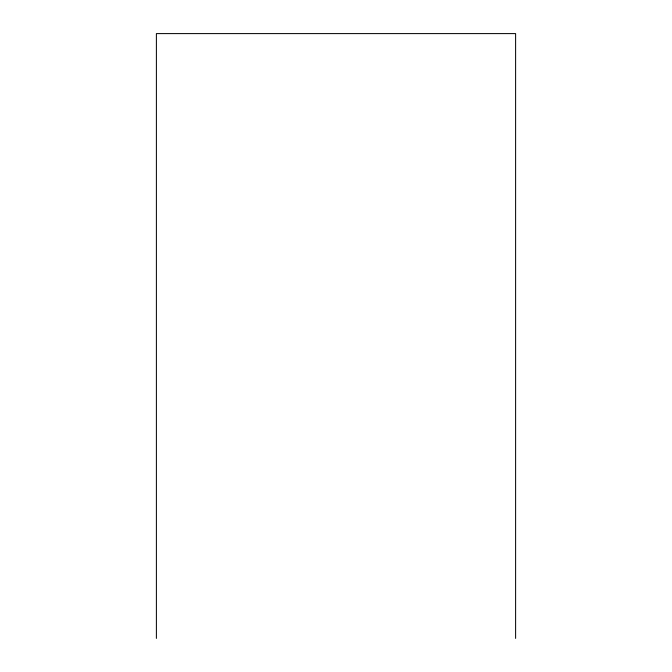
<?xml version="1.0" encoding="UTF-8"?>
<svg xmlns="http://www.w3.org/2000/svg" width="672" height="672" viewBox="0 0 672 672"><rect width="100%" height="100%" fill="white"/><g stroke="black" fill="none" stroke-linecap="round" stroke-linejoin="round"><path stroke-width="1.01" d="M515.609 638.4L515.609 33.6L156.391 33.6L156.391 638.4"/></g></svg>
